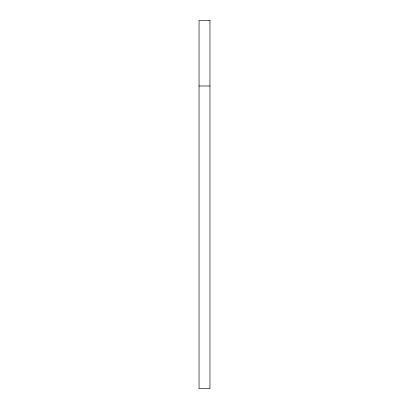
<?xml version="1.0" encoding="UTF-8"?>
<svg xmlns="http://www.w3.org/2000/svg" width="409" height="409" viewBox="0 0 409 409"><rect width="100%" height="100%" fill="white"/><g stroke="black" fill="none" stroke-linecap="round" stroke-linejoin="round"><path stroke-width="0.61" d="M199.04 85.987L209.96 85.987M209.96 20.45L199.04 20.45L199.04 388.55L209.96 388.55L209.96 20.45"/></g></svg>
